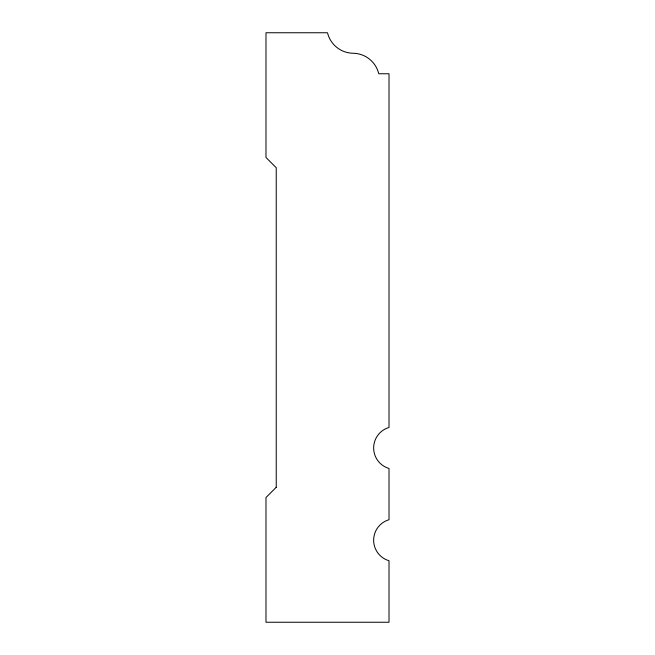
<?xml version="1.0" encoding="UTF-8"?>
<svg xmlns="http://www.w3.org/2000/svg" width="655" height="655" viewBox="0 0 655 655"><rect width="100%" height="100%" fill="white"/><g stroke="black" fill="none" stroke-linecap="round" stroke-linejoin="round"><path stroke-width="0.98" d="M276.238 487.271L265.987 497.522L265.987 622.25L389.013 622.25L389.013 560.737A21.361 21.361 0 0 1 389.013 519.726L389.013 468.464A21.361 21.361 0 0 1 389.013 427.461L389.013 73.761L378.762 73.761A26.732 26.732 0 0 0 353.127 53.252A26.732 26.732 0 0 1 327.5 32.75L265.987 32.75L265.987 157.478L276.238 167.729L276.238 487.271"/></g></svg>
